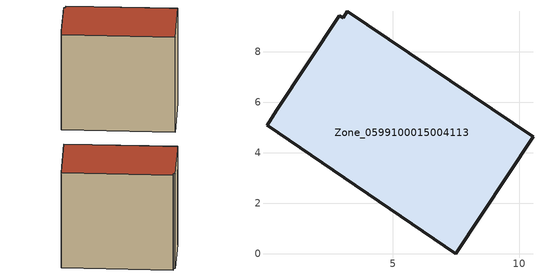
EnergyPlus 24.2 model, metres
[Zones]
Zone_0599100015004113
 floor ground (C_G): 0.02,5.08 0.38,5.66 2.88,9.42 3.03,9.34 3.21,9.59 10.55,4.63 7.5,0 z0.6
 wall outside (C_F): 10.55,4.63 3.21,9.59 3.03,9.34 2.88,9.42 0.38,5.66 0.02,5.08 7.5,0 10.55,4.63 z0.6:8.83
 roof outside (C_R): 0.38,5.66 0.02,5.08 7.5,0 10.55,4.63 3.21,9.59 3.03,9.34 2.88,9.42 z8.83
[BUILDING]
Pand.0599100015004113: North Axis=0; Terrain=City; Loads Convergence Tolerance Value=0.04; Temperature Convergence Tolerance Value=0.4; Solar Distribution=FullExterior; Maximum Number of Warmup Days=25; Minimum Number of Warmup Days=1
[Site:Location]
Rotterdam.The.Hague.AP_ZH_NLD Design_Conditions: Latitude=51.96; Longitude=4.45; Time Zone=1; Elevation=-4.5
[SITE:GROUNDTEMPERATURE:BUILDINGSURFACE]
18, 18, 18, 18, 18, 18, 18, 18, 18, 18, 18, 18
[MATERIAL] Thermal Absorptance=0.9; Solar Absorptance=0.7; Visible Absorptance=0.7
Name | Roughness | Thickness | Conductivity | Density | Specific Heat
G.TC.1975-1991 | MediumSmooth | 0.15 | 0.288461 | 540 | 1210
F.TC.1975-1991 | Rough | 0.3 | 0.230769 | 1920 | 840
R.TC.1975-1991 | MediumRough | 0.2 | 0.153846 | 1500 | 1000
[CONSTRUCTION]
C_G: G.TC.1975-1991
C_F: F.TC.1975-1991
C_R: R.TC.1975-1991
[ZONE]
Zone_0599100015004113: Type=1; Multiplier=1; Ceiling Height=Autocalculate; Volume=Autocalculate; Floor Area=autocalculate; Part of Total Floor Area=Yes
[ZONEINFILTRATION:DESIGNFLOWRATE]
Infil_Zone_0599100015004113: Zone or ZoneList or Space or SpaceList=Zone_0599100015004113; Schedule=AlwaysOn; Design Flow Rate Calculation Method=Flow/Area; Flow Rate per Floor Area=0.003; Constant Term Coefficient=1; Temperature Term Coefficient=0; Velocity Term Coefficient=0; Velocity Squared Term Coefficient=0
[HVACTEMPLATE:ZONE:IDEALLOADSAIRSYSTEM]
Zone_0599100015004113: Maximum Heating Supply Air Temperature=50; Minimum Cooling Supply Air Temperature=13; Maximum Heating Supply Air Humidity Ratio=0.0156; Minimum Cooling Supply Air Humidity Ratio=0.0077; Heating Limit=NoLimit; Cooling Limit=NoLimit; Dehumidification Control Type=ConstantSensibleHeatRatio; Cooling Sensible Heat Ratio=0.7; Dehumidification Setpoint=60; Humidification Control Type=None; Humidification Setpoint=30; Outdoor Air Method=None; Outdoor Air Flow Rate per Person=0.00944; Outdoor Air Flow Rate per Zone Floor Area=0; Outdoor Air Flow Rate per Zone=0; Demand Controlled Ventilation Type=None; Outdoor Air Economizer Type=NoEconomizer; Heat Recovery Type=None; Sensible Heat Recovery Effectiveness=0.7; Latent Heat Recovery Effectiveness=0.65
[ZONECONTROL:THERMOSTAT]
ThermostatControl_Zone_0599100015004113: Zone or ZoneList=Zone_0599100015004113; Control Type Schedule=DualSetpointControlType; Control 1=Thermostat_Zone_0599100015004113; Temperature Difference Between Cutout And Setpoint=0
[THERMOSTATSETPOINT:DUALSETPOINT]
Thermostat_Zone_0599100015004113: Heating Setpoint Temperature Schedule=HeatingSetpoint_Zone_0599100015004113; Cooling Setpoint Temperature Schedule=CoolingSetpoint_Zone_0599100015004113
[SCHEDULE:COMPACT]
HeatingSetpoint_Zone_0599100015004113: Through: 12/31, For: AllDays, Until: 24:00, 21
CoolingSetpoint_Zone_0599100015004113: Through: 12/31, For: AllDays, Until: 24:00, 24
DualSetpointControlType: Through: 12/31, For: AllDays, Until: 24:00, 4
AlwaysOn: Through: 12/31, For: AllDays, Until: 24:00, 1
